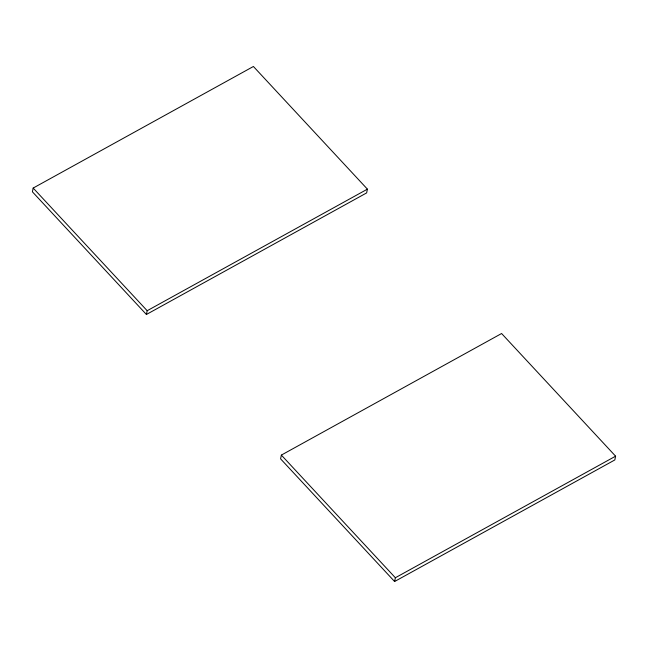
<?xml version="1.0" encoding="UTF-8"?>
<svg xmlns="http://www.w3.org/2000/svg" width="648" height="648" viewBox="0 0 648 648"><rect width="100%" height="100%" fill="white"/><g stroke="black" fill="none" stroke-linecap="round" stroke-linejoin="round"><path stroke-width="0.97" d="M33.17 188.058L32.4 191.816L146.407 314.483L366.638 192.91L367.416 189.151L253.409 66.485L33.17 188.058L147.177 310.716L146.407 314.483M281.362 455.09L280.584 458.849L394.591 581.515L614.831 459.942L615.6 456.184L501.593 333.518L281.362 455.09L395.361 577.749L394.591 581.515M147.177 310.716L367.416 189.151M395.361 577.749L615.6 456.184"/></g></svg>
